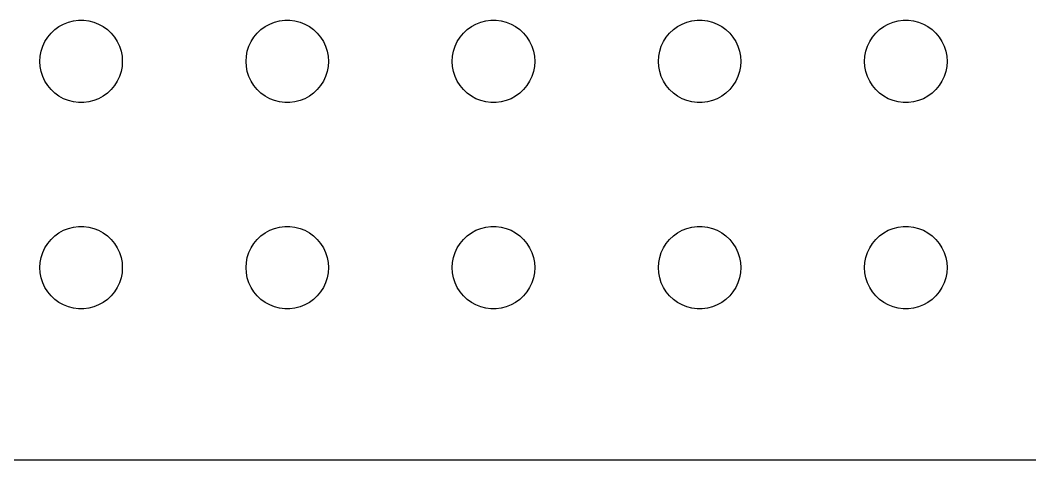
# Model space of a CAD drawing. Header units: metres. Extents: x -74 to 74, y -44 to 44.
# Drawn here: x -39.72 to -2.99, y -44.49 to -28.5 of the extents above; entities that cross this region are included whole.
import ezdxf

# ---------------------------------------------------------------- set-up
doc = ezdxf.new("R2010")
doc.units = ezdxf.units.M

msp = doc.modelspace()

# ---------------------------------------------------------------- linework, layer by layer
for p, q in [((-38.3037, -28.7335), (-38.1387, -28.6427)), ((-38.1387, -28.6427), (-37.9635, -28.5734)), ((-37.9635, -28.5734), (-37.7811, -28.5266)), ((-37.7811, -28.5266), (-37.5942, -28.503)), ((-37.5942, -28.503), (-37.4058, -28.503)), ((-37.4058, -28.503), (-37.2189, -28.5266)), ((-37.2189, -28.5266), (-37.0365, -28.5734)), ((-37.0365, -28.5734), (-36.8613, -28.6427)), ((-36.8613, -28.6427), (-36.6963, -28.7335)), ((-30.8037, -28.7335), (-30.6387, -28.6427)), ((-30.6387, -28.6427), (-30.4635, -28.5734)), ((-30.4635, -28.5734), (-30.2811, -28.5266)), ((-30.2811, -28.5266), (-30.0942, -28.503)), ((-30.0942, -28.503), (-29.9058, -28.503)), ((-29.9058, -28.503), (-29.7189, -28.5266)), ((-29.7189, -28.5266), (-29.5365, -28.5734)), ((-29.5365, -28.5734), (-29.3613, -28.6427)), ((-29.3613, -28.6427), (-29.1963, -28.7335)), ((-23.3037, -28.7335), (-23.1387, -28.6427)), ((-23.1387, -28.6427), (-22.9635, -28.5734)), ((-22.9635, -28.5734), (-22.7811, -28.5266)), ((-22.7811, -28.5266), (-22.5942, -28.503)), ((-22.5942, -28.503), (-22.4058, -28.503)), ((-22.4058, -28.503), (-22.2189, -28.5266)), ((-22.2189, -28.5266), (-22.0365, -28.5734)), ((-22.0365, -28.5734), (-21.8613, -28.6427)), ((-21.8613, -28.6427), (-21.6963, -28.7335)), ((-15.8037, -28.7335), (-15.6387, -28.6427)), ((-15.6387, -28.6427), (-15.4635, -28.5734)), ((-15.4635, -28.5734), (-15.2811, -28.5266)), ((-15.2811, -28.5266), (-15.0942, -28.503)), ((-15.0942, -28.503), (-14.9058, -28.503)), ((-14.9058, -28.503), (-14.7189, -28.5266)), ((-14.7189, -28.5266), (-14.5365, -28.5734)), ((-14.5365, -28.5734), (-14.3613, -28.6427)), ((-14.3613, -28.6427), (-14.1963, -28.7335)), ((-8.30373, -28.7335), (-8.13866, -28.6427)), ((-8.13866, -28.6427), (-7.96352, -28.5734)), ((-7.96352, -28.5734), (-7.78107, -28.5266)), ((-7.78107, -28.5266), (-7.59418, -28.503)), ((-7.59418, -28.503), (-7.40581, -28.503)), ((-7.40581, -28.503), (-7.21892, -28.5266)), ((-7.21892, -28.5266), (-7.03647, -28.5734)), ((-7.03647, -28.5734), (-6.86133, -28.6427)), ((-6.86133, -28.6427), (-6.69626, -28.7335)), ((-38.7135, -29.1183), (-38.5934, -28.9732)), ((-38.5934, -28.9732), (-38.4561, -28.8442)), ((-38.4561, -28.8442), (-38.3037, -28.7335)), ((-36.6963, -28.7335), (-36.5439, -28.8442)), ((-36.5439, -28.8442), (-36.4065, -28.9732)), ((-36.4065, -28.9732), (-36.2865, -29.1183)), ((-31.2135, -29.1183), (-31.0934, -28.9732)), ((-31.0934, -28.9732), (-30.9561, -28.8442)), ((-30.9561, -28.8442), (-30.8037, -28.7335)), ((-29.1963, -28.7335), (-29.0439, -28.8442)), ((-29.0439, -28.8442), (-28.9065, -28.9732)), ((-28.9065, -28.9732), (-28.7865, -29.1183)), ((-23.7135, -29.1183), (-23.5934, -28.9732)), ((-23.5934, -28.9732), (-23.4561, -28.8442)), ((-23.4561, -28.8442), (-23.3037, -28.7335)), ((-21.6963, -28.7335), (-21.5439, -28.8442)), ((-21.5439, -28.8442), (-21.4065, -28.9732)), ((-21.4065, -28.9732), (-21.2865, -29.1183)), ((-16.2135, -29.1183), (-16.0934, -28.9732)), ((-16.0934, -28.9732), (-15.9561, -28.8442)), ((-15.9561, -28.8442), (-15.8037, -28.7335)), ((-14.1963, -28.7335), (-14.0439, -28.8442)), ((-14.0439, -28.8442), (-13.9065, -28.9732)), ((-13.9065, -28.9732), (-13.7865, -29.1183)), ((-8.71352, -29.1183), (-8.59344, -28.9732)), ((-8.59344, -28.9732), (-8.45613, -28.8442)), ((-8.45613, -28.8442), (-8.30373, -28.7335)), ((-6.69626, -28.7335), (-6.54385, -28.8442)), ((-6.54385, -28.8442), (-6.40654, -28.9732)), ((-6.40654, -28.9732), (-6.28647, -29.1183)), ((-38.8947, -29.4478), (-38.8145, -29.2774)), ((-38.8145, -29.2774), (-38.7135, -29.1183)), ((-36.2865, -29.1183), (-36.1855, -29.2774)), ((-36.1855, -29.2774), (-36.1053, -29.4478)), ((-31.3947, -29.4478), (-31.3145, -29.2774)), ((-31.3145, -29.2774), (-31.2135, -29.1183)), ((-28.7865, -29.1183), (-28.6855, -29.2774)), ((-28.6855, -29.2774), (-28.6053, -29.4478)), ((-23.8947, -29.4478), (-23.8145, -29.2774)), ((-23.8145, -29.2774), (-23.7135, -29.1183)), ((-21.2865, -29.1183), (-21.1855, -29.2774)), ((-21.1855, -29.2774), (-21.1053, -29.4478)), ((-16.3947, -29.4478), (-16.3145, -29.2774)), ((-16.3145, -29.2774), (-16.2135, -29.1183)), ((-13.7865, -29.1183), (-13.6855, -29.2774)), ((-13.6855, -29.2774), (-13.6053, -29.4478)), ((-8.89465, -29.4478), (-8.81445, -29.2774)), ((-8.81445, -29.2774), (-8.71352, -29.1183)), ((-6.28647, -29.1183), (-6.18553, -29.2774)), ((-6.18553, -29.2774), (-6.10533, -29.4478)), ((-38.9882, -29.812), (-38.9529, -29.627)), ((-38.9529, -29.627), (-38.8947, -29.4478)), ((-36.1053, -29.4478), (-36.0471, -29.627)), ((-36.0471, -29.627), (-36.0118, -29.812)), ((-31.4882, -29.812), (-31.4529, -29.627)), ((-31.4529, -29.627), (-31.3947, -29.4478)), ((-28.6053, -29.4478), (-28.5471, -29.627)), ((-28.5471, -29.627), (-28.5118, -29.812)), ((-23.9882, -29.812), (-23.9529, -29.627)), ((-23.9529, -29.627), (-23.8947, -29.4478)), ((-21.1053, -29.4478), (-21.0471, -29.627)), ((-21.0471, -29.627), (-21.0118, -29.812)), ((-16.4882, -29.812), (-16.4529, -29.627)), ((-16.4529, -29.627), (-16.3947, -29.4478)), ((-13.6053, -29.4478), (-13.5471, -29.627)), ((-13.5471, -29.627), (-13.5118, -29.812)), ((-8.98816, -29.812), (-8.95287, -29.627)), ((-8.95287, -29.627), (-8.89465, -29.4478)), ((-6.10533, -29.4478), (-6.04712, -29.627)), ((-6.04712, -29.627), (-6.01183, -29.812)), ((-39, -30), (-38.9882, -29.812)), ((-38.9882, -30.188), (-39, -30)), ((-36.0118, -29.812), (-36, -30)), ((-36, -30), (-36.0118, -30.188)), ((-31.5, -30), (-31.4882, -29.812)), ((-31.4882, -30.188), (-31.5, -30)), ((-28.5118, -29.812), (-28.5, -30)), ((-28.5, -30), (-28.5118, -30.188)), ((-24, -30), (-23.9882, -29.812)), ((-23.9882, -30.188), (-24, -30)), ((-21.0118, -29.812), (-21, -30)), ((-21, -30), (-21.0118, -30.188)), ((-16.5, -30), (-16.4882, -29.812)), ((-16.4882, -30.188), (-16.5, -30)), ((-13.5118, -29.812), (-13.5, -30)), ((-13.5, -30), (-13.5118, -30.188)), ((-9, -30), (-8.98816, -29.812)), ((-8.98816, -30.188), (-9, -30)), ((-6.01183, -29.812), (-6, -30)), ((-6, -30), (-6.01183, -30.188)), ((-38.9529, -30.373), (-38.9882, -30.188)), ((-38.8947, -30.5522), (-38.9529, -30.373)), ((-36.0471, -30.373), (-36.1053, -30.5522)), ((-36.0118, -30.188), (-36.0471, -30.373)), ((-31.4529, -30.373), (-31.4882, -30.188)), ((-31.3947, -30.5522), (-31.4529, -30.373)), ((-28.5471, -30.373), (-28.6053, -30.5522)), ((-28.5118, -30.188), (-28.5471, -30.373)), ((-23.9529, -30.373), (-23.9882, -30.188)), ((-23.8947, -30.5522), (-23.9529, -30.373)), ((-21.0471, -30.373), (-21.1053, -30.5522)), ((-21.0118, -30.188), (-21.0471, -30.373)), ((-16.4529, -30.373), (-16.4882, -30.188)), ((-16.3947, -30.5522), (-16.4529, -30.373)), ((-13.5471, -30.373), (-13.6053, -30.5522)), ((-13.5118, -30.188), (-13.5471, -30.373)), ((-8.95287, -30.373), (-8.98816, -30.188)), ((-8.89465, -30.5522), (-8.95287, -30.373)), ((-6.04712, -30.373), (-6.10533, -30.5522)), ((-6.01183, -30.188), (-6.04712, -30.373)), ((-38.8145, -30.7226), (-38.8947, -30.5522)), ((-38.7135, -30.8817), (-38.8145, -30.7226)), ((-36.1855, -30.7226), (-36.2865, -30.8817)), ((-36.1053, -30.5522), (-36.1855, -30.7226)), ((-31.3145, -30.7226), (-31.3947, -30.5522)), ((-31.2135, -30.8817), (-31.3145, -30.7226)), ((-28.6855, -30.7226), (-28.7865, -30.8817)), ((-28.6053, -30.5522), (-28.6855, -30.7226)), ((-23.8145, -30.7226), (-23.8947, -30.5522)), ((-23.7135, -30.8817), (-23.8145, -30.7226)), ((-21.1855, -30.7226), (-21.2865, -30.8817)), ((-21.1053, -30.5522), (-21.1855, -30.7226)), ((-16.3145, -30.7226), (-16.3947, -30.5522)), ((-16.2135, -30.8817), (-16.3145, -30.7226)), ((-13.6855, -30.7226), (-13.7865, -30.8817)), ((-13.6053, -30.5522), (-13.6855, -30.7226)), ((-8.81445, -30.7226), (-8.89465, -30.5522)), ((-8.71352, -30.8817), (-8.81445, -30.7226)), ((-6.18553, -30.7226), (-6.28647, -30.8817)), ((-6.10533, -30.5522), (-6.18553, -30.7226)), ((-38.5934, -31.0268), (-38.7135, -30.8817)), ((-38.4561, -31.1558), (-38.5934, -31.0268)), ((-38.3037, -31.2665), (-38.4561, -31.1558)), ((-36.5439, -31.1558), (-36.6963, -31.2665)), ((-36.4065, -31.0268), (-36.5439, -31.1558)), ((-36.2865, -30.8817), (-36.4065, -31.0268)), ((-31.0934, -31.0268), (-31.2135, -30.8817)), ((-30.9561, -31.1558), (-31.0934, -31.0268)), ((-30.8037, -31.2665), (-30.9561, -31.1558)), ((-29.0439, -31.1558), (-29.1963, -31.2665)), ((-28.9065, -31.0268), (-29.0439, -31.1558)), ((-28.7865, -30.8817), (-28.9065, -31.0268)), ((-23.5934, -31.0268), (-23.7135, -30.8817)), ((-23.4561, -31.1558), (-23.5934, -31.0268)), ((-23.3037, -31.2665), (-23.4561, -31.1558)), ((-21.5439, -31.1558), (-21.6963, -31.2665)), ((-21.4065, -31.0268), (-21.5439, -31.1558)), ((-21.2865, -30.8817), (-21.4065, -31.0268)), ((-16.0934, -31.0268), (-16.2135, -30.8817)), ((-15.9561, -31.1558), (-16.0934, -31.0268)), ((-15.8037, -31.2665), (-15.9561, -31.1558)), ((-14.0439, -31.1558), (-14.1963, -31.2665)), ((-13.9065, -31.0268), (-14.0439, -31.1558)), ((-13.7865, -30.8817), (-13.9065, -31.0268)), ((-8.59344, -31.0268), (-8.71352, -30.8817)), ((-8.45613, -31.1558), (-8.59344, -31.0268)), ((-8.30373, -31.2665), (-8.45613, -31.1558)), ((-6.54385, -31.1558), (-6.69626, -31.2665)), ((-6.40654, -31.0268), (-6.54385, -31.1558)), ((-6.28647, -30.8817), (-6.40654, -31.0268)), ((-38.1387, -31.3572), (-38.3037, -31.2665)), ((-37.9635, -31.4266), (-38.1387, -31.3572)), ((-37.7811, -31.4734), (-37.9635, -31.4266)), ((-37.5942, -31.497), (-37.7811, -31.4734)), ((-37.4058, -31.497), (-37.5942, -31.497)), ((-37.2189, -31.4734), (-37.4058, -31.497)), ((-37.0365, -31.4266), (-37.2189, -31.4734)), ((-36.8613, -31.3572), (-37.0365, -31.4266)), ((-36.6963, -31.2665), (-36.8613, -31.3572)), ((-30.6387, -31.3572), (-30.8037, -31.2665)), ((-30.4635, -31.4266), (-30.6387, -31.3572)), ((-30.2811, -31.4734), (-30.4635, -31.4266)), ((-30.0942, -31.497), (-30.2811, -31.4734)), ((-29.9058, -31.497), (-30.0942, -31.497)), ((-29.7189, -31.4734), (-29.9058, -31.497)), ((-29.5365, -31.4266), (-29.7189, -31.4734)), ((-29.3613, -31.3572), (-29.5365, -31.4266)), ((-29.1963, -31.2665), (-29.3613, -31.3572)), ((-23.1387, -31.3572), (-23.3037, -31.2665)), ((-22.9635, -31.4266), (-23.1387, -31.3572)), ((-22.7811, -31.4734), (-22.9635, -31.4266)), ((-22.5942, -31.497), (-22.7811, -31.4734)), ((-22.4058, -31.497), (-22.5942, -31.497)), ((-22.2189, -31.4734), (-22.4058, -31.497)), ((-22.0365, -31.4266), (-22.2189, -31.4734)), ((-21.8613, -31.3572), (-22.0365, -31.4266)), ((-21.6963, -31.2665), (-21.8613, -31.3572)), ((-15.6387, -31.3572), (-15.8037, -31.2665)), ((-15.4635, -31.4266), (-15.6387, -31.3572)), ((-15.2811, -31.4734), (-15.4635, -31.4266)), ((-15.0942, -31.497), (-15.2811, -31.4734)), ((-14.9058, -31.497), (-15.0942, -31.497)), ((-14.7189, -31.4734), (-14.9058, -31.497)), ((-14.5365, -31.4266), (-14.7189, -31.4734)), ((-14.3613, -31.3572), (-14.5365, -31.4266)), ((-14.1963, -31.2665), (-14.3613, -31.3572)), ((-8.13866, -31.3572), (-8.30373, -31.2665)), ((-7.96352, -31.4266), (-8.13866, -31.3572)), ((-7.78107, -31.4734), (-7.96352, -31.4266)), ((-7.59418, -31.497), (-7.78107, -31.4734)), ((-7.40581, -31.497), (-7.59418, -31.497)), ((-7.21892, -31.4734), (-7.40581, -31.497)), ((-7.03647, -31.4266), (-7.21892, -31.4734)), ((-6.86133, -31.3572), (-7.03647, -31.4266)), ((-6.69626, -31.2665), (-6.86133, -31.3572)), ((-38.5934, -36.4732), (-38.4561, -36.3442)), ((-38.4561, -36.3442), (-38.3037, -36.2335)), ((-38.3037, -36.2335), (-38.1387, -36.1428)), ((-38.1387, -36.1428), (-37.9635, -36.0734)), ((-37.9635, -36.0734), (-37.7811, -36.0266)), ((-37.7811, -36.0266), (-37.5942, -36.003)), ((-37.5942, -36.003), (-37.4058, -36.003)), ((-37.4058, -36.003), (-37.2189, -36.0266)), ((-37.2189, -36.0266), (-37.0365, -36.0734)), ((-37.0365, -36.0734), (-36.8613, -36.1428)), ((-36.8613, -36.1428), (-36.6963, -36.2335)), ((-36.6963, -36.2335), (-36.5439, -36.3442)), ((-36.5439, -36.3442), (-36.4065, -36.4732)), ((-31.0934, -36.4732), (-30.9561, -36.3442)), ((-30.9561, -36.3442), (-30.8037, -36.2335)), ((-30.8037, -36.2335), (-30.6387, -36.1428)), ((-30.6387, -36.1428), (-30.4635, -36.0734)), ((-30.4635, -36.0734), (-30.2811, -36.0266)), ((-30.2811, -36.0266), (-30.0942, -36.003)), ((-30.0942, -36.003), (-29.9058, -36.003)), ((-29.9058, -36.003), (-29.7189, -36.0266)), ((-29.7189, -36.0266), (-29.5365, -36.0734)), ((-29.5365, -36.0734), (-29.3613, -36.1428)), ((-29.3613, -36.1428), (-29.1963, -36.2335)), ((-29.1963, -36.2335), (-29.0439, -36.3442)), ((-29.0439, -36.3442), (-28.9065, -36.4732)), ((-23.5934, -36.4732), (-23.4561, -36.3442)), ((-23.4561, -36.3442), (-23.3037, -36.2335)), ((-23.3037, -36.2335), (-23.1387, -36.1428)), ((-23.1387, -36.1428), (-22.9635, -36.0734)), ((-22.9635, -36.0734), (-22.7811, -36.0266)), ((-22.7811, -36.0266), (-22.5942, -36.003)), ((-22.5942, -36.003), (-22.4058, -36.003)), ((-22.4058, -36.003), (-22.2189, -36.0266)), ((-22.2189, -36.0266), (-22.0365, -36.0734)), ((-22.0365, -36.0734), (-21.8613, -36.1428)), ((-21.8613, -36.1428), (-21.6963, -36.2335)), ((-21.6963, -36.2335), (-21.5439, -36.3442)), ((-21.5439, -36.3442), (-21.4065, -36.4732)), ((-16.0934, -36.4732), (-15.9561, -36.3442)), ((-15.9561, -36.3442), (-15.8037, -36.2335)), ((-15.8037, -36.2335), (-15.6387, -36.1428)), ((-15.6387, -36.1428), (-15.4635, -36.0734)), ((-15.4635, -36.0734), (-15.2811, -36.0266)), ((-15.2811, -36.0266), (-15.0942, -36.003)), ((-15.0942, -36.003), (-14.9058, -36.003)), ((-14.9058, -36.003), (-14.7189, -36.0266)), ((-14.7189, -36.0266), (-14.5365, -36.0734)), ((-14.5365, -36.0734), (-14.3613, -36.1428)), ((-14.3613, -36.1428), (-14.1963, -36.2335)), ((-14.1963, -36.2335), (-14.0439, -36.3442)), ((-14.0439, -36.3442), (-13.9065, -36.4732)), ((-8.59344, -36.4732), (-8.45613, -36.3442)), ((-8.45613, -36.3442), (-8.30373, -36.2335)), ((-8.30373, -36.2335), (-8.13866, -36.1428)), ((-8.13866, -36.1428), (-7.96352, -36.0734)), ((-7.96352, -36.0734), (-7.78107, -36.0266)), ((-7.78107, -36.0266), (-7.59418, -36.003)), ((-7.59418, -36.003), (-7.40581, -36.003)), ((-7.40581, -36.003), (-7.21892, -36.0266)), ((-7.21892, -36.0266), (-7.03647, -36.0734)), ((-7.03647, -36.0734), (-6.86133, -36.1428)), ((-6.86133, -36.1428), (-6.69626, -36.2335)), ((-6.69626, -36.2335), (-6.54385, -36.3442)), ((-6.54385, -36.3442), (-6.40654, -36.4732)), ((-38.8145, -36.7774), (-38.7135, -36.6183)), ((-38.7135, -36.6183), (-38.5934, -36.4732)), ((-36.4065, -36.4732), (-36.2865, -36.6183)), ((-36.2865, -36.6183), (-36.1855, -36.7774)), ((-31.3145, -36.7774), (-31.2135, -36.6183)), ((-31.2135, -36.6183), (-31.0934, -36.4732)), ((-28.9065, -36.4732), (-28.7865, -36.6183)), ((-28.7865, -36.6183), (-28.6855, -36.7774)), ((-23.8145, -36.7774), (-23.7135, -36.6183)), ((-23.7135, -36.6183), (-23.5934, -36.4732)), ((-21.4065, -36.4732), (-21.2865, -36.6183)), ((-21.2865, -36.6183), (-21.1855, -36.7774)), ((-16.3145, -36.7774), (-16.2135, -36.6183)), ((-16.2135, -36.6183), (-16.0934, -36.4732)), ((-13.9065, -36.4732), (-13.7865, -36.6183)), ((-13.7865, -36.6183), (-13.6855, -36.7774)), ((-8.81445, -36.7774), (-8.71352, -36.6183)), ((-8.71352, -36.6183), (-8.59344, -36.4732)), ((-6.40654, -36.4732), (-6.28647, -36.6183)), ((-6.28647, -36.6183), (-6.18553, -36.7774)), ((-38.9529, -37.127), (-38.8947, -36.9478)), ((-38.8947, -36.9478), (-38.8145, -36.7774)), ((-36.1855, -36.7774), (-36.1053, -36.9478)), ((-36.1053, -36.9478), (-36.0471, -37.127)), ((-31.4529, -37.127), (-31.3947, -36.9478)), ((-31.3947, -36.9478), (-31.3145, -36.7774)), ((-28.6855, -36.7774), (-28.6053, -36.9478)), ((-28.6053, -36.9478), (-28.5471, -37.127)), ((-23.9529, -37.127), (-23.8947, -36.9478)), ((-23.8947, -36.9478), (-23.8145, -36.7774)), ((-21.1855, -36.7774), (-21.1053, -36.9478)), ((-21.1053, -36.9478), (-21.0471, -37.127)), ((-16.4529, -37.127), (-16.3947, -36.9478)), ((-16.3947, -36.9478), (-16.3145, -36.7774)), ((-13.6855, -36.7774), (-13.6053, -36.9478)), ((-13.6053, -36.9478), (-13.5471, -37.127)), ((-8.95287, -37.127), (-8.89465, -36.9478)), ((-8.89465, -36.9478), (-8.81445, -36.7774)), ((-6.18553, -36.7774), (-6.10533, -36.9478)), ((-6.10533, -36.9478), (-6.04712, -37.127)), ((-39, -37.5), (-38.9882, -37.312)), ((-38.9882, -37.312), (-38.9529, -37.127)), ((-36.0471, -37.127), (-36.0118, -37.312)), ((-36.0118, -37.312), (-36, -37.5)), ((-31.5, -37.5), (-31.4882, -37.312)), ((-31.4882, -37.312), (-31.4529, -37.127)), ((-28.5471, -37.127), (-28.5118, -37.312)), ((-28.5118, -37.312), (-28.5, -37.5)), ((-24, -37.5), (-23.9882, -37.312)), ((-23.9882, -37.312), (-23.9529, -37.127)), ((-21.0471, -37.127), (-21.0118, -37.312)), ((-21.0118, -37.312), (-21, -37.5)), ((-16.5, -37.5), (-16.4882, -37.312)), ((-16.4882, -37.312), (-16.4529, -37.127)), ((-13.5471, -37.127), (-13.5118, -37.312)), ((-13.5118, -37.312), (-13.5, -37.5)), ((-9, -37.5), (-8.98816, -37.312)), ((-8.98816, -37.312), (-8.95287, -37.127)), ((-6.04712, -37.127), (-6.01183, -37.312)), ((-6.01183, -37.312), (-6, -37.5)), ((-38.9882, -37.688), (-39, -37.5)), ((-38.9529, -37.873), (-38.9882, -37.688)), ((-36.0118, -37.688), (-36.0471, -37.873)), ((-36, -37.5), (-36.0118, -37.688)), ((-31.4882, -37.688), (-31.5, -37.5)), ((-31.4529, -37.873), (-31.4882, -37.688)), ((-28.5118, -37.688), (-28.5471, -37.873)), ((-28.5, -37.5), (-28.5118, -37.688)), ((-23.9882, -37.688), (-24, -37.5)), ((-23.9529, -37.873), (-23.9882, -37.688)), ((-21.0118, -37.688), (-21.0471, -37.873)), ((-21, -37.5), (-21.0118, -37.688)), ((-16.4882, -37.688), (-16.5, -37.5)), ((-16.4529, -37.873), (-16.4882, -37.688)), ((-13.5118, -37.688), (-13.5471, -37.873)), ((-13.5, -37.5), (-13.5118, -37.688)), ((-8.98816, -37.688), (-9, -37.5)), ((-8.95287, -37.873), (-8.98816, -37.688)), ((-6.01183, -37.688), (-6.04712, -37.873)), ((-6, -37.5), (-6.01183, -37.688)), ((-38.8947, -38.0522), (-38.9529, -37.873)), ((-38.8145, -38.2226), (-38.8947, -38.0522)), ((-36.1053, -38.0522), (-36.1855, -38.2226)), ((-36.0471, -37.873), (-36.1053, -38.0522)), ((-31.3947, -38.0522), (-31.4529, -37.873)), ((-31.3145, -38.2226), (-31.3947, -38.0522)), ((-28.6053, -38.0522), (-28.6855, -38.2226)), ((-28.5471, -37.873), (-28.6053, -38.0522)), ((-23.8947, -38.0522), (-23.9529, -37.873)), ((-23.8145, -38.2226), (-23.8947, -38.0522)), ((-21.1053, -38.0522), (-21.1855, -38.2226)), ((-21.0471, -37.873), (-21.1053, -38.0522)), ((-16.3947, -38.0522), (-16.4529, -37.873)), ((-16.3145, -38.2226), (-16.3947, -38.0522)), ((-13.6053, -38.0522), (-13.6855, -38.2226)), ((-13.5471, -37.873), (-13.6053, -38.0522)), ((-8.89465, -38.0522), (-8.95287, -37.873)), ((-8.81445, -38.2226), (-8.89465, -38.0522)), ((-6.10533, -38.0522), (-6.18553, -38.2226)), ((-6.04712, -37.873), (-6.10533, -38.0522)), ((-38.7135, -38.3817), (-38.8145, -38.2226)), ((-38.5934, -38.5268), (-38.7135, -38.3817)), ((-38.4561, -38.6558), (-38.5934, -38.5268)), ((-36.4065, -38.5268), (-36.5439, -38.6558)), ((-36.2865, -38.3817), (-36.4065, -38.5268)), ((-36.1855, -38.2226), (-36.2865, -38.3817)), ((-31.2135, -38.3817), (-31.3145, -38.2226)), ((-31.0934, -38.5268), (-31.2135, -38.3817)), ((-30.9561, -38.6558), (-31.0934, -38.5268)), ((-28.9065, -38.5268), (-29.0439, -38.6558)), ((-28.7865, -38.3817), (-28.9065, -38.5268)), ((-28.6855, -38.2226), (-28.7865, -38.3817)), ((-23.7135, -38.3817), (-23.8145, -38.2226)), ((-23.5934, -38.5268), (-23.7135, -38.3817)), ((-23.4561, -38.6558), (-23.5934, -38.5268)), ((-21.4065, -38.5268), (-21.5439, -38.6558)), ((-21.2865, -38.3817), (-21.4065, -38.5268)), ((-21.1855, -38.2226), (-21.2865, -38.3817)), ((-16.2135, -38.3817), (-16.3145, -38.2226)), ((-16.0934, -38.5268), (-16.2135, -38.3817)), ((-15.9561, -38.6558), (-16.0934, -38.5268)), ((-13.9065, -38.5268), (-14.0439, -38.6558)), ((-13.7865, -38.3817), (-13.9065, -38.5268)), ((-13.6855, -38.2226), (-13.7865, -38.3817)), ((-8.71352, -38.3817), (-8.81445, -38.2226)), ((-8.59344, -38.5268), (-8.71352, -38.3817)), ((-8.45613, -38.6558), (-8.59344, -38.5268)), ((-6.40654, -38.5268), (-6.54385, -38.6558)), ((-6.28647, -38.3817), (-6.40654, -38.5268)), ((-6.18553, -38.2226), (-6.28647, -38.3817)), ((-38.3037, -38.7665), (-38.4561, -38.6558)), ((-38.1387, -38.8572), (-38.3037, -38.7665)), ((-37.9635, -38.9266), (-38.1387, -38.8572)), ((-37.7811, -38.9734), (-37.9635, -38.9266)), ((-37.0365, -38.9266), (-37.2189, -38.9734)), ((-36.8613, -38.8572), (-37.0365, -38.9266)), ((-36.6963, -38.7665), (-36.8613, -38.8572)), ((-36.5439, -38.6558), (-36.6963, -38.7665)), ((-30.8037, -38.7665), (-30.9561, -38.6558)), ((-30.6387, -38.8572), (-30.8037, -38.7665)), ((-30.4635, -38.9266), (-30.6387, -38.8572)), ((-30.2811, -38.9734), (-30.4635, -38.9266)), ((-29.5365, -38.9266), (-29.7189, -38.9734)), ((-29.3613, -38.8572), (-29.5365, -38.9266)), ((-29.1963, -38.7665), (-29.3613, -38.8572)), ((-29.0439, -38.6558), (-29.1963, -38.7665)), ((-23.3037, -38.7665), (-23.4561, -38.6558)), ((-23.1387, -38.8572), (-23.3037, -38.7665)), ((-22.9635, -38.9266), (-23.1387, -38.8572)), ((-22.7811, -38.9734), (-22.9635, -38.9266)), ((-22.0365, -38.9266), (-22.2189, -38.9734)), ((-21.8613, -38.8572), (-22.0365, -38.9266)), ((-21.6963, -38.7665), (-21.8613, -38.8572)), ((-21.5439, -38.6558), (-21.6963, -38.7665)), ((-15.8037, -38.7665), (-15.9561, -38.6558)), ((-15.6387, -38.8572), (-15.8037, -38.7665)), ((-15.4635, -38.9266), (-15.6387, -38.8572)), ((-15.2811, -38.9734), (-15.4635, -38.9266)), ((-14.5365, -38.9266), (-14.7189, -38.9734)), ((-14.3613, -38.8572), (-14.5365, -38.9266)), ((-14.1963, -38.7665), (-14.3613, -38.8572)), ((-14.0439, -38.6558), (-14.1963, -38.7665)), ((-8.30373, -38.7665), (-8.45613, -38.6558)), ((-8.13866, -38.8572), (-8.30373, -38.7665)), ((-7.96352, -38.9266), (-8.13866, -38.8572)), ((-7.78107, -38.9734), (-7.96352, -38.9266)), ((-7.03647, -38.9266), (-7.21892, -38.9734)), ((-6.86133, -38.8572), (-7.03647, -38.9266)), ((-6.69626, -38.7665), (-6.86133, -38.8572)), ((-6.54385, -38.6558), (-6.69626, -38.7665)), ((-37.5942, -38.997), (-37.7811, -38.9734)), ((-37.4058, -38.997), (-37.5942, -38.997)), ((-37.2189, -38.9734), (-37.4058, -38.997)), ((-30.0942, -38.997), (-30.2811, -38.9734)), ((-29.9058, -38.997), (-30.0942, -38.997)), ((-29.7189, -38.9734), (-29.9058, -38.997)), ((-22.5942, -38.997), (-22.7811, -38.9734)), ((-22.4058, -38.997), (-22.5942, -38.997)), ((-22.2189, -38.9734), (-22.4058, -38.997)), ((-15.0942, -38.997), (-15.2811, -38.9734)), ((-14.9058, -38.997), (-15.0942, -38.997)), ((-14.7189, -38.9734), (-14.9058, -38.997)), ((-7.59418, -38.997), (-7.78107, -38.9734)), ((-7.40581, -38.997), (-7.59418, -38.997)), ((-7.21892, -38.9734), (-7.40581, -38.997)), ((-69.8139, -44.4901), (69.8139, -44.4901))]:
    msp.add_line(p, q)

doc.saveas('drawing.dxf')
